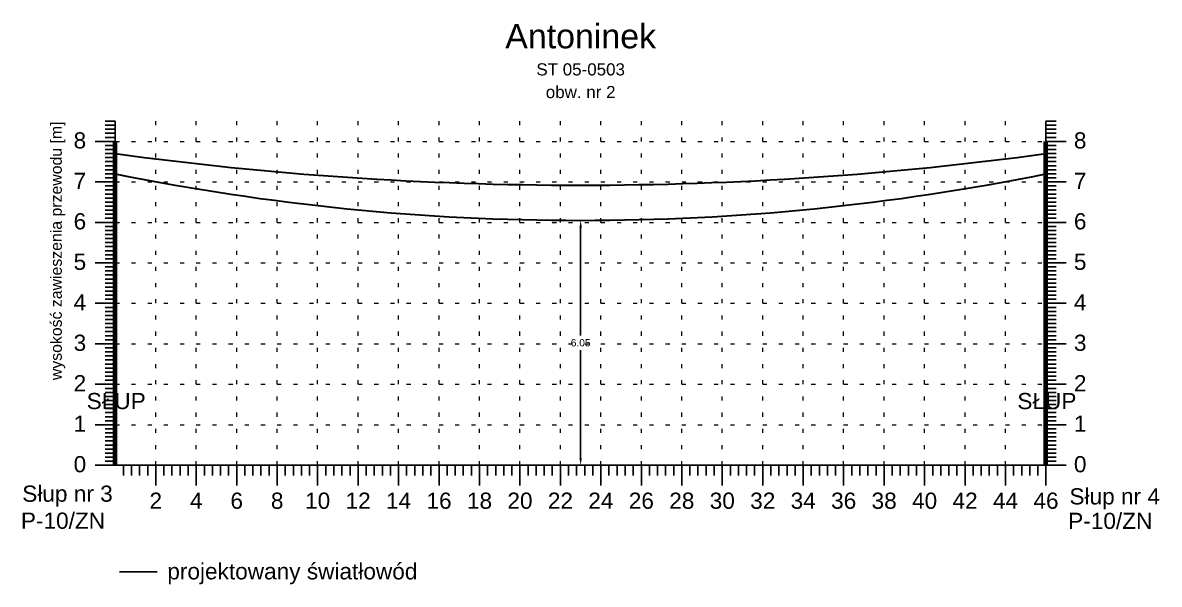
# Model space of a CAD drawing. Header units: inches. Extents: x -871 to 330, y 1326 to 1364.
# Drawn here: x 302.03 to 330.12, y 1347.83 to 1361.71 of the extents above; entities that cross this region are included whole.
import ezdxf
from ezdxf.enums import TextEntityAlignment as Align

# ---------------------------------------------------------------- set-up
doc = ezdxf.new("R2010")
doc.units = ezdxf.units.IN
doc.header["$MEASUREMENT"] = 0
doc.linetypes.add('ACAD_ISO07W100', pattern=[3, 0, -3])
doc.layers.add('ramka', color=7, linetype='Continuous', plot=False)
doc.styles.get("Standard").update_dxf_attribs({"font": 'arial.ttf'})
doc.dimstyles.get("Standard").update_dxf_attribs({"dimtxt": 0.25, "dimasz": 0.18, "dimexe": 0.18, "dimexo": 0.0625, "dimgap": -0.09, "dimtad": 0, "dimtih": 1, "dimtoh": 1, "dimzin": 0, "dimdsep": 46, "dimtxsty": 'Standard', "dimcen": 0.09, "dimadec": 0, "dimazin": 0, "dimtfac": 1, "dimtofl": 0, "dimtmove": 0, "dimatfit": 3, "dimfxl": 1, "dimtolj": 1, "dimtzin": 0, "dimarcsym": 0})

# ---------------------------------------------------------------- blocks, each defined once
blk = doc.blocks.new('*D22')
at = {"color": 0, "lineweight": -2}
for p, q in [((315.878, 1356.824), (316.003, 1356.824)), ((315.823, 1356.644), (315.823, 1353.979)), ((315.823, 1350.954), (315.823, 1353.619)), ((315.728, 1350.774), (316.003, 1350.774))]:
    blk.add_line(p, q, dxfattribs=at)
at = {"color": 0}
for points in [[(315.853, 1356.644), (315.793, 1356.644), (315.823, 1356.824)], [(315.853, 1350.954), (315.793, 1350.954), (315.823, 1350.774)]]:
    blk.add_solid(points, dxfattribs=at)
at = {"layer": 'Defpoints', "color": 0}
for p in [(315.815, 1356.824), (315.665, 1350.774), (315.823, 1350.774)]:
    blk.add_point(p, dxfattribs=at)
at = {"color": 0, "lineweight": 25, "insert": (315.823, 1353.799), "char_height": 0.18, "attachment_point": 5}
blk.add_mtext('\\A1;6.05', dxfattribs=at)

msp = doc.modelspace()

# ---------------------------------------------------------------- linework, layer by layer
for p, q in [((304.323, 1359.274), (304.073, 1359.274)), ((304.323, 1359.274), (304.323, 1350.774)), ((327.323, 1359.274), (327.323, 1350.774)), ((327.323, 1359.274), (327.573, 1359.274)), ((304.323, 1359.174), (304.073, 1359.174)), ((304.323, 1359.074), (304.073, 1359.074)), ((304.323, 1358.974), (304.073, 1358.974)), ((327.323, 1359.174), (327.573, 1359.174)), ((327.323, 1359.074), (327.573, 1359.074)), ((327.323, 1358.974), (327.573, 1358.974)), ((304.323, 1358.774), (303.823, 1358.774)), ((304.323, 1358.874), (304.073, 1358.874)), ((304.323, 1358.674), (304.073, 1358.674)), ((327.323, 1358.874), (327.573, 1358.874)), ((327.323, 1358.774), (327.823, 1358.774)), ((327.323, 1358.674), (327.573, 1358.674)), ((304.323, 1358.574), (304.073, 1358.574)), ((304.323, 1358.474), (304.073, 1358.474)), ((304.323, 1358.374), (304.073, 1358.374)), ((327.323, 1358.574), (327.573, 1358.574)), ((327.323, 1358.474), (327.573, 1358.474)), ((327.323, 1358.374), (327.573, 1358.374)), ((304.323, 1358.274), (304.073, 1358.274)), ((304.323, 1358.174), (304.073, 1358.174)), ((304.323, 1358.074), (304.073, 1358.074)), ((327.323, 1358.274), (327.573, 1358.274)), ((327.323, 1358.174), (327.573, 1358.174)), ((327.323, 1358.074), (327.573, 1358.074)), ((304.323, 1357.974), (304.073, 1357.974)), ((304.323, 1357.874), (304.073, 1357.874)), ((327.323, 1357.974), (327.573, 1357.974)), ((327.323, 1357.874), (327.573, 1357.874)), ((304.323, 1357.774), (303.823, 1357.774)), ((304.323, 1357.674), (304.073, 1357.674)), ((304.323, 1357.574), (304.073, 1357.574)), ((327.323, 1357.774), (327.823, 1357.774)), ((327.323, 1357.674), (327.573, 1357.674)), ((327.323, 1357.574), (327.573, 1357.574)), ((304.323, 1357.474), (304.073, 1357.474)), ((304.323, 1357.374), (304.073, 1357.374)), ((304.323, 1357.274), (304.073, 1357.274)), ((327.323, 1357.474), (327.573, 1357.474)), ((327.323, 1357.374), (327.573, 1357.374)), ((327.323, 1357.274), (327.573, 1357.274)), ((304.323, 1357.174), (304.073, 1357.174)), ((304.323, 1357.074), (304.073, 1357.074)), ((304.323, 1356.974), (304.073, 1356.974)), ((327.323, 1357.174), (327.573, 1357.174)), ((327.323, 1357.074), (327.573, 1357.074)), ((327.323, 1356.974), (327.573, 1356.974)), ((304.323, 1356.774), (303.823, 1356.774)), ((304.323, 1356.874), (304.073, 1356.874)), ((304.323, 1356.674), (304.073, 1356.674)), ((327.323, 1356.874), (327.573, 1356.874)), ((327.323, 1356.774), (327.823, 1356.774)), ((327.323, 1356.674), (327.573, 1356.674)), ((304.323, 1356.574), (304.073, 1356.574)), ((304.323, 1356.474), (304.073, 1356.474)), ((304.323, 1356.374), (304.073, 1356.374)), ((327.323, 1356.574), (327.573, 1356.574)), ((327.323, 1356.474), (327.573, 1356.474)), ((327.323, 1356.374), (327.573, 1356.374)), ((304.323, 1356.274), (304.073, 1356.274)), ((304.323, 1356.174), (304.073, 1356.174)), ((327.323, 1356.274), (327.573, 1356.274)), ((327.323, 1356.174), (327.573, 1356.174)), ((304.323, 1356.074), (304.073, 1356.074)), ((304.323, 1355.974), (304.073, 1355.974)), ((304.323, 1355.874), (304.073, 1355.874)), ((327.323, 1356.074), (327.573, 1356.074)), ((327.323, 1355.974), (327.573, 1355.974)), ((327.323, 1355.874), (327.573, 1355.874)), ((304.323, 1355.774), (303.823, 1355.774)), ((304.323, 1355.674), (304.073, 1355.674)), ((304.323, 1355.574), (304.073, 1355.574)), ((327.323, 1355.774), (327.823, 1355.774)), ((327.323, 1355.674), (327.573, 1355.674)), ((327.323, 1355.574), (327.573, 1355.574)), ((304.323, 1355.474), (304.073, 1355.474)), ((304.323, 1355.374), (304.073, 1355.374)), ((304.323, 1355.274), (304.073, 1355.274)), ((327.323, 1355.474), (327.573, 1355.474)), ((327.323, 1355.374), (327.573, 1355.374)), ((327.323, 1355.274), (327.573, 1355.274)), ((304.323, 1355.174), (304.073, 1355.174)), ((304.323, 1355.074), (304.073, 1355.074)), ((304.323, 1354.974), (304.073, 1354.974)), ((327.323, 1355.174), (327.573, 1355.174)), ((327.323, 1355.074), (327.573, 1355.074)), ((327.323, 1354.974), (327.573, 1354.974)), ((304.323, 1354.774), (303.823, 1354.774)), ((304.323, 1354.874), (304.073, 1354.874)), ((327.323, 1354.874), (327.573, 1354.874)), ((327.323, 1354.774), (327.823, 1354.774)), ((304.323, 1354.674), (304.073, 1354.674)), ((304.323, 1354.574), (304.073, 1354.574)), ((304.323, 1354.474), (304.073, 1354.474)), ((327.323, 1354.674), (327.573, 1354.674)), ((327.323, 1354.574), (327.573, 1354.574)), ((327.323, 1354.474), (327.573, 1354.474)), ((304.323, 1354.374), (304.073, 1354.374)), ((304.323, 1354.274), (304.073, 1354.274)), ((304.323, 1354.174), (304.073, 1354.174)), ((327.323, 1354.374), (327.573, 1354.374)), ((327.323, 1354.274), (327.573, 1354.274)), ((327.323, 1354.174), (327.573, 1354.174)), ((304.323, 1354.074), (304.073, 1354.074)), ((304.323, 1353.974), (304.073, 1353.974)), ((304.323, 1353.874), (304.073, 1353.874)), ((327.323, 1354.074), (327.573, 1354.074)), ((327.323, 1353.974), (327.573, 1353.974)), ((327.323, 1353.874), (327.573, 1353.874)), ((304.323, 1353.774), (303.823, 1353.774)), ((304.323, 1353.674), (304.073, 1353.674)), ((304.323, 1353.574), (304.073, 1353.574)), ((327.323, 1353.774), (327.823, 1353.774)), ((327.323, 1353.674), (327.573, 1353.674)), ((327.323, 1353.574), (327.573, 1353.574)), ((304.323, 1353.474), (304.073, 1353.474)), ((304.323, 1353.374), (304.073, 1353.374)), ((327.323, 1353.474), (327.573, 1353.474)), ((327.323, 1353.374), (327.573, 1353.374)), ((304.323, 1353.274), (304.073, 1353.274)), ((304.323, 1353.174), (304.073, 1353.174)), ((304.323, 1353.074), (304.073, 1353.074)), ((327.323, 1353.274), (327.573, 1353.274)), ((327.323, 1353.174), (327.573, 1353.174)), ((327.323, 1353.074), (327.573, 1353.074)), ((304.323, 1352.774), (303.823, 1352.774)), ((304.323, 1352.974), (304.073, 1352.974)), ((304.323, 1352.874), (304.073, 1352.874)), ((327.323, 1352.974), (327.573, 1352.974)), ((327.323, 1352.874), (327.573, 1352.874)), ((327.323, 1352.774), (327.823, 1352.774)), ((304.323, 1352.674), (304.073, 1352.674)), ((304.323, 1352.574), (304.073, 1352.574)), ((304.323, 1352.474), (304.073, 1352.474)), ((327.323, 1352.674), (327.573, 1352.674)), ((327.323, 1352.574), (327.573, 1352.574)), ((327.323, 1352.474), (327.573, 1352.474)), ((304.323, 1352.374), (304.073, 1352.374)), ((304.323, 1352.274), (304.073, 1352.274)), ((304.323, 1352.174), (304.073, 1352.174)), ((327.323, 1352.374), (327.573, 1352.374)), ((327.323, 1352.274), (327.573, 1352.274)), ((327.323, 1352.174), (327.573, 1352.174)), ((304.323, 1352.074), (304.073, 1352.074)), ((304.323, 1351.974), (304.073, 1351.974)), ((327.323, 1352.074), (327.573, 1352.074)), ((327.323, 1351.974), (327.573, 1351.974)), ((304.323, 1351.774), (303.823, 1351.774)), ((304.323, 1351.874), (304.073, 1351.874)), ((304.323, 1351.674), (304.073, 1351.674)), ((327.323, 1351.874), (327.573, 1351.874)), ((327.323, 1351.774), (327.823, 1351.774)), ((327.323, 1351.674), (327.573, 1351.674)), ((304.323, 1351.574), (304.073, 1351.574)), ((304.323, 1351.474), (304.073, 1351.474)), ((304.323, 1351.374), (304.073, 1351.374)), ((327.323, 1351.574), (327.573, 1351.574)), ((327.323, 1351.474), (327.573, 1351.474)), ((327.323, 1351.374), (327.573, 1351.374)), ((304.323, 1351.274), (304.073, 1351.274)), ((304.323, 1351.174), (304.073, 1351.174)), ((304.323, 1351.074), (304.073, 1351.074)), ((327.323, 1351.274), (327.573, 1351.274)), ((327.323, 1351.174), (327.573, 1351.174)), ((327.323, 1351.074), (327.573, 1351.074)), ((304.323, 1350.774), (303.823, 1350.774)), ((304.323, 1350.974), (304.073, 1350.974)), ((304.323, 1350.874), (304.073, 1350.874)), ((304.323, 1350.774), (327.323, 1350.774)), ((304.523, 1350.774), (304.523, 1350.524)), ((304.723, 1350.774), (304.723, 1350.524)), ((304.923, 1350.774), (304.923, 1350.524)), ((305.123, 1350.774), (305.123, 1350.524)), ((305.323, 1350.774), (305.323, 1350.274)), ((305.523, 1350.774), (305.523, 1350.524)), ((305.723, 1350.774), (305.723, 1350.524)), ((305.923, 1350.774), (305.923, 1350.524)), ((306.123, 1350.774), (306.123, 1350.524)), ((306.323, 1350.774), (306.323, 1350.274)), ((306.523, 1350.774), (306.523, 1350.524)), ((306.723, 1350.774), (306.723, 1350.524)), ((306.923, 1350.774), (306.923, 1350.524)), ((307.123, 1350.774), (307.123, 1350.524)), ((307.323, 1350.774), (307.323, 1350.274)), ((307.523, 1350.774), (307.523, 1350.524)), ((307.723, 1350.774), (307.723, 1350.524)), ((307.923, 1350.774), (307.923, 1350.524)), ((308.123, 1350.774), (308.123, 1350.524)), ((308.323, 1350.774), (308.323, 1350.274)), ((308.523, 1350.774), (308.523, 1350.524)), ((308.723, 1350.774), (308.723, 1350.524)), ((308.923, 1350.774), (308.923, 1350.524)), ((309.123, 1350.774), (309.123, 1350.524)), ((309.323, 1350.774), (309.323, 1350.274)), ((309.523, 1350.774), (309.523, 1350.524)), ((309.723, 1350.774), (309.723, 1350.524)), ((309.923, 1350.774), (309.923, 1350.524)), ((310.123, 1350.774), (310.123, 1350.524)), ((310.323, 1350.774), (310.323, 1350.274)), ((310.523, 1350.774), (310.523, 1350.524)), ((310.723, 1350.774), (310.723, 1350.524)), ((310.923, 1350.774), (310.923, 1350.524)), ((311.123, 1350.774), (311.123, 1350.524)), ((311.323, 1350.774), (311.323, 1350.274)), ((311.523, 1350.774), (311.523, 1350.524)), ((311.723, 1350.774), (311.723, 1350.524)), ((311.923, 1350.774), (311.923, 1350.524)), ((312.123, 1350.774), (312.123, 1350.524)), ((312.323, 1350.774), (312.323, 1350.274)), ((312.523, 1350.774), (312.523, 1350.524)), ((312.723, 1350.774), (312.723, 1350.524)), ((312.923, 1350.774), (312.923, 1350.524)), ((313.123, 1350.774), (313.123, 1350.524)), ((313.323, 1350.774), (313.323, 1350.274)), ((313.523, 1350.774), (313.523, 1350.524)), ((313.723, 1350.774), (313.723, 1350.524)), ((313.923, 1350.774), (313.923, 1350.524)), ((314.123, 1350.774), (314.123, 1350.524)), ((314.323, 1350.774), (314.323, 1350.274)), ((314.523, 1350.774), (314.523, 1350.524)), ((314.723, 1350.774), (314.723, 1350.524)), ((314.923, 1350.774), (314.923, 1350.524)), ((315.123, 1350.774), (315.123, 1350.524)), ((315.323, 1350.774), (315.323, 1350.274)), ((315.523, 1350.774), (315.523, 1350.524)), ((315.723, 1350.774), (315.723, 1350.524)), ((315.923, 1350.774), (315.923, 1350.524)), ((316.123, 1350.774), (316.123, 1350.524)), ((316.323, 1350.774), (316.323, 1350.274)), ((316.523, 1350.774), (316.523, 1350.524)), ((316.723, 1350.774), (316.723, 1350.524)), ((316.923, 1350.774), (316.923, 1350.524)), ((317.123, 1350.774), (317.123, 1350.524)), ((317.323, 1350.774), (317.323, 1350.274)), ((317.523, 1350.774), (317.523, 1350.524)), ((317.723, 1350.774), (317.723, 1350.524)), ((317.923, 1350.774), (317.923, 1350.524)), ((318.123, 1350.774), (318.123, 1350.524)), ((318.323, 1350.774), (318.323, 1350.274)), ((318.523, 1350.774), (318.523, 1350.524)), ((318.723, 1350.774), (318.723, 1350.524)), ((318.923, 1350.774), (318.923, 1350.524)), ((319.123, 1350.774), (319.123, 1350.524)), ((319.323, 1350.774), (319.323, 1350.274)), ((319.523, 1350.774), (319.523, 1350.524)), ((319.723, 1350.774), (319.723, 1350.524)), ((319.923, 1350.774), (319.923, 1350.524)), ((320.123, 1350.774), (320.123, 1350.524)), ((320.323, 1350.774), (320.323, 1350.274)), ((320.523, 1350.774), (320.523, 1350.524)), ((320.723, 1350.774), (320.723, 1350.524)), ((320.923, 1350.774), (320.923, 1350.524)), ((321.123, 1350.774), (321.123, 1350.524)), ((321.323, 1350.774), (321.323, 1350.274)), ((321.523, 1350.774), (321.523, 1350.524)), ((321.723, 1350.774), (321.723, 1350.524)), ((321.923, 1350.774), (321.923, 1350.524)), ((322.123, 1350.774), (322.123, 1350.524)), ((322.323, 1350.774), (322.323, 1350.274)), ((322.523, 1350.774), (322.523, 1350.524)), ((322.723, 1350.774), (322.723, 1350.524)), ((322.923, 1350.774), (322.923, 1350.524)), ((323.123, 1350.774), (323.123, 1350.524)), ((323.323, 1350.774), (323.323, 1350.274)), ((323.523, 1350.774), (323.523, 1350.524)), ((323.723, 1350.774), (323.723, 1350.524)), ((323.923, 1350.774), (323.923, 1350.524)), ((324.123, 1350.774), (324.123, 1350.524)), ((324.323, 1350.774), (324.323, 1350.274)), ((324.523, 1350.774), (324.523, 1350.524)), ((324.723, 1350.774), (324.723, 1350.524)), ((324.923, 1350.774), (324.923, 1350.524)), ((325.123, 1350.774), (325.123, 1350.524)), ((325.323, 1350.774), (325.323, 1350.274)), ((325.523, 1350.774), (325.523, 1350.524)), ((325.723, 1350.774), (325.723, 1350.524)), ((325.923, 1350.774), (325.923, 1350.524)), ((326.123, 1350.774), (326.123, 1350.524)), ((326.323, 1350.774), (326.323, 1350.274)), ((326.523, 1350.774), (326.523, 1350.524)), ((326.723, 1350.774), (326.723, 1350.524)), ((326.923, 1350.774), (326.923, 1350.524)), ((327.123, 1350.774), (327.123, 1350.524)), ((327.323, 1350.974), (327.573, 1350.974)), ((327.323, 1350.874), (327.573, 1350.874)), ((327.323, 1350.774), (327.823, 1350.774)), ((327.323, 1350.774), (327.323, 1350.274))]:
    msp.add_line(p, q)
at = {"linetype": 'ACAD_ISO07W100', "lineweight": 15, "ltscale": 0.1}
for p, q in [((305.323, 1350.774), (305.323, 1359.274)), ((306.323, 1350.774), (306.323, 1359.274)), ((307.323, 1350.774), (307.323, 1359.274)), ((308.323, 1350.774), (308.323, 1359.274)), ((309.323, 1350.774), (309.323, 1359.274)), ((310.323, 1350.774), (310.323, 1359.274)), ((311.323, 1350.774), (311.323, 1359.274)), ((312.323, 1350.774), (312.323, 1359.274)), ((313.323, 1350.774), (313.323, 1359.274)), ((314.323, 1350.774), (314.323, 1359.274)), ((315.323, 1350.774), (315.323, 1359.274)), ((316.323, 1350.774), (316.323, 1359.274)), ((317.323, 1350.774), (317.323, 1359.274)), ((318.323, 1350.774), (318.323, 1359.274)), ((319.323, 1350.774), (319.323, 1359.274)), ((320.323, 1350.774), (320.323, 1359.274)), ((321.323, 1350.774), (321.323, 1359.274)), ((322.323, 1350.774), (322.323, 1359.274)), ((323.323, 1350.774), (323.323, 1359.274)), ((324.323, 1350.774), (324.323, 1359.274)), ((325.323, 1350.774), (325.323, 1359.274)), ((326.323, 1350.774), (326.323, 1359.274)), ((327.323, 1350.774), (327.323, 1359.274)), ((304.323, 1358.774), (327.323, 1358.774)), ((304.323, 1357.774), (327.323, 1357.774)), ((304.323, 1356.774), (327.323, 1356.774)), ((304.323, 1355.774), (327.323, 1355.774)), ((304.323, 1354.774), (327.323, 1354.774)), ((304.323, 1353.774), (327.323, 1353.774)), ((304.323, 1352.774), (327.323, 1352.774)), ((304.323, 1351.774), (327.323, 1351.774)), ((304.323, 1350.774), (327.323, 1350.774))]:
    msp.add_line(p, q, dxfattribs=at)
at = {"lineweight": 100}
for p, q in [((304.323, 1350.774), (304.323, 1358.774)), ((327.323, 1350.774), (327.323, 1358.774))]:
    msp.add_line(p, q, dxfattribs=at)
at = {"color": 3, "lineweight": 25}
msp.add_line((304.428, 1348.144), (305.359, 1348.144), dxfattribs=at)
at = {"lineweight": 30}
msp.add_arc((315.823, 1442.86), 85.166, 262.23959, 277.76041, dxfattribs=at)
at = {"color": 3, "lineweight": 30}
msp.add_arc((315.823, 1414.899), 58.075, 258.57881, 281.42119, dxfattribs=at)
at = {"layer": 'ramka'}
msp.add_line((304.323, 1350.774), (315.823, 1350.774), dxfattribs=at)

# ---------------------------------------------------------------- texts
for s, height, p in [('Antoninek', 0.6, (315.823, 1361.074)), ('ST 05-0503', 0.3, (315.823, 1360.404)), ('obw. nr 2', 0.3, (315.823, 1359.844)), ('2', 0.4, (305.323, 1349.698)), ('4', 0.4, (306.323, 1349.698)), ('6', 0.4, (307.323, 1349.698)), ('8', 0.4, (308.323, 1349.698)), ('10', 0.4, (309.323, 1349.698)), ('12', 0.4, (310.323, 1349.698)), ('14', 0.4, (311.323, 1349.698)), ('16', 0.4, (312.323, 1349.698)), ('18', 0.4, (313.323, 1349.698)), ('20', 0.4, (314.323, 1349.698)), ('22', 0.4, (315.323, 1349.698)), ('24', 0.4, (316.323, 1349.698)), ('26', 0.4, (317.323, 1349.698)), ('28', 0.4, (318.323, 1349.698)), ('30', 0.4, (319.323, 1349.698)), ('32', 0.4, (320.323, 1349.698)), ('34', 0.4, (321.323, 1349.698)), ('36', 0.4, (322.323, 1349.698)), ('38', 0.4, (323.323, 1349.698)), ('40', 0.4, (324.323, 1349.698)), ('42', 0.4, (325.323, 1349.698)), ('44', 0.4, (326.323, 1349.698)), ('46', 0.4, (327.323, 1349.698))]:
    msp.add_text(s, height=height).set_placement(p, align=Align.CENTER)
for s, p in [('8', (303.603, 1358.6)), ('7', (303.603, 1357.6)), ('6', (303.603, 1356.6)), ('5', (303.603, 1355.6)), ('4', (303.603, 1354.6)), ('3', (303.603, 1353.6)), ('2', (303.603, 1352.6)), ('1', (303.603, 1351.6)), ('0', (303.603, 1350.6))]:
    msp.add_text(s, height=0.4).set_placement(p, align=Align.RIGHT)
for s, p in [('8', (328.013, 1358.6)), ('7', (328.013, 1357.6)), ('6', (328.013, 1356.6)), ('5', (328.013, 1355.6)), ('4', (328.013, 1354.6)), ('3', (328.013, 1353.6)), ('2', (328.013, 1352.6)), ('1', (328.013, 1351.6)), ('0', (328.013, 1350.6)), ('Słup nr 3', (302.023, 1349.872)), ('Słup nr 4', (327.903, 1349.805)), ('P-10/ZN', (301.989, 1349.205)), ('P-10/ZN', (327.872, 1349.2)), ('projektowany światłowód', (305.608, 1347.954))]:
    msp.add_text(s, height=0.4).set_placement(p)
at = {"insert": (302.72, 1352.876), "char_height": 0.28, "width": 9.28, "attachment_point": 1, "rotation": 90}
msp.add_mtext('wysokość zawieszenia przewodu [m]', dxfattribs=at)
at = {"char_height": 0.4, "width": 1.537, "attachment_point": 1}
for insert in [(303.615, 1352.56), (326.615, 1352.56)]:
    msp.add_mtext('SŁUP', dxfattribs=dict(at, insert=insert))

# ---------------------------------------------------------------- dimensions: what is measured, and where the dimension line sits
at = {"lineweight": 25}
dim = msp.add_linear_dim(base=(315.823, 1350.774), p1=(315.815, 1356.824), p2=(315.665, 1350.774), angle=90, text='6.05', dimstyle='Standard', dxfattribs=at)
dim.commit()
dim.dimension.update_dxf_attribs({"geometry": '*D22', "text_midpoint": (315.823, 1353.799)})

doc.saveas('drawing.dxf')
